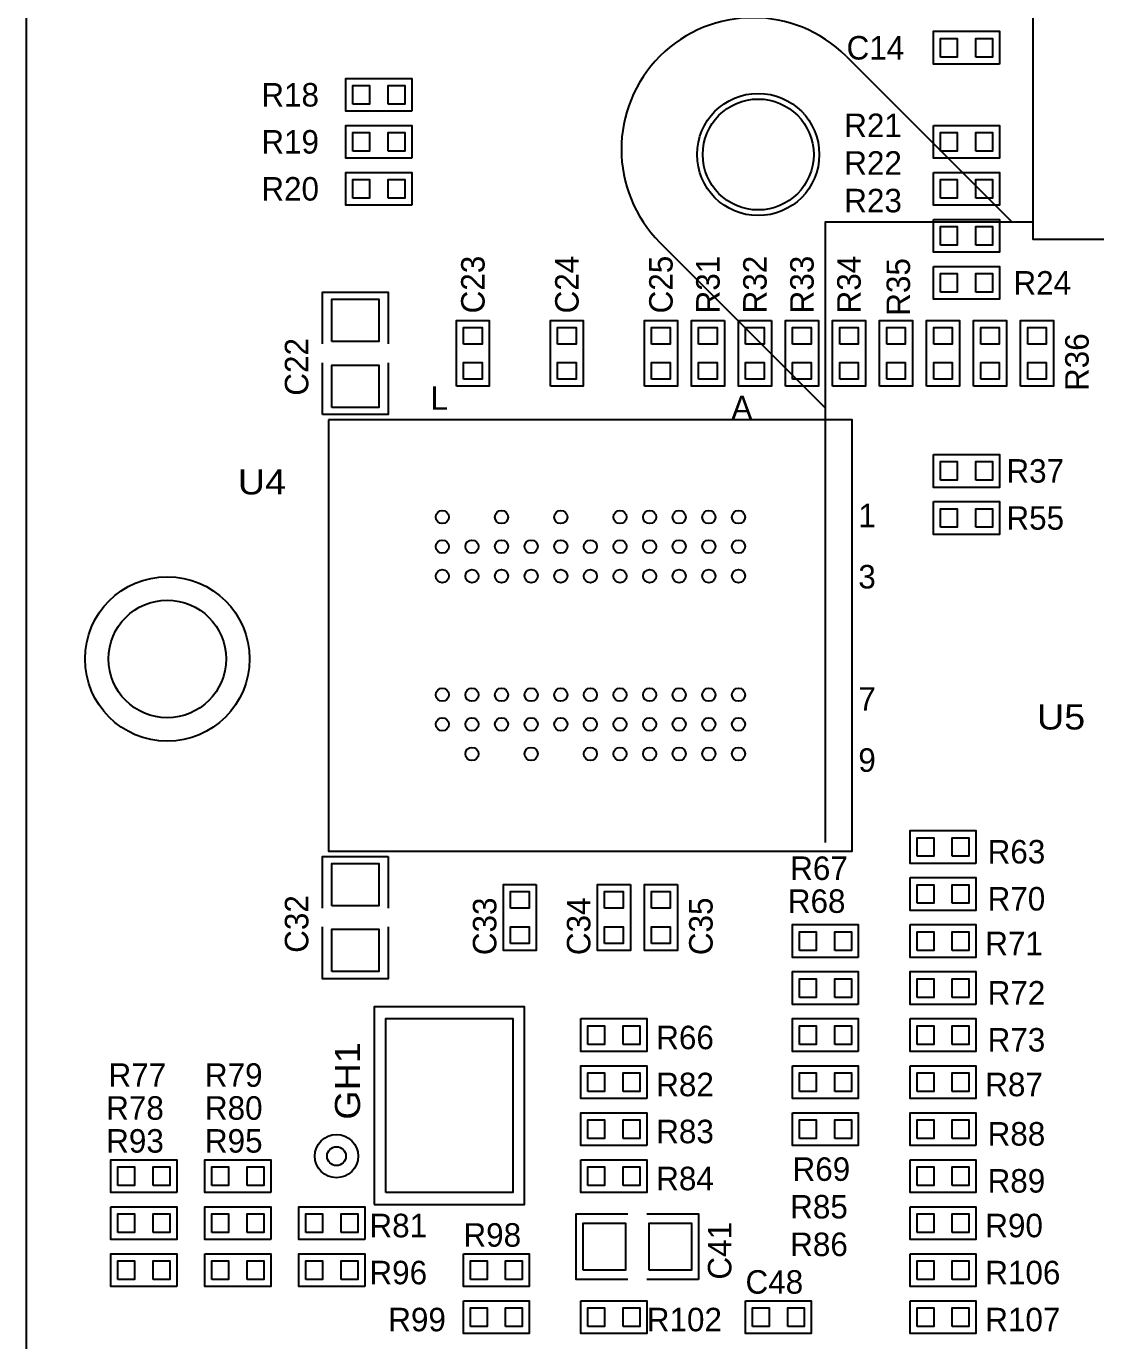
# Model space of a CAD drawing. Extents: x -13981 to 19531, y -9981 to 12034.
# Drawn here: x -10500 to -7088, y 4242 to 8436 of the extents above; entities that cross this region are included whole.
import ezdxf

# ---------------------------------------------------------------- set-up
doc = ezdxf.new("R2010")
doc.units = 0
doc.header["$MEASUREMENT"] = 0
doc.layers.get('0').update_dxf_attribs({"color": 1, "linetype": 'CONTINUOUS'})
doc.layers.add('1', color=3, linetype='CONTINUOUS')

# ---------------------------------------------------------------- blocks, each defined once
blk = doc.blocks.new('FIGURE_CIRCLE')
blk.add_circle((0, 0), 0.5)
blk = doc.blocks.new('FIGURE_SQUARE')
blk.add_lwpolyline([(-0.5, -0.5), (-0.5, 0.5), (0.5, 0.5), (0.5, -0.5)], close=True)

msp = doc.modelspace()

# ---------------------------------------------------------------- linework, layer by layer
at = {"layer": '1'}
for points in [[(-10500, -2658.0002), (2100, -2658.0002), (2100, 9941.9998), (-10500, 9941.9998)], [(-5912.01, 9427.6198), (-7287.99, 9427.6198), (-7287.99, 7756.3798), (-5912.01, 7756.3798)], [(-7395, 8314.4998), (-7605, 8314.4998), (-7605, 8419.4998), (-7395, 8419.4998)], [(-9270, 8164.4998), (-9480, 8164.4998), (-9480, 8269.4998), (-9270, 8269.4998)], [(-9270, 8014.4998), (-9480, 8014.4998), (-9480, 8119.4998), (-9270, 8119.4998)], [(-7605, 8119.4998), (-7395, 8119.4998), (-7395, 8014.4998), (-7605, 8014.4998)], [(-9270, 7864.4998), (-9480, 7864.4998), (-9480, 7969.4998), (-9270, 7969.4998)], [(-7605, 7969.4998), (-7395, 7969.4998), (-7395, 7864.4998), (-7605, 7864.4998)], [(-7605, 7819.4998), (-7395, 7819.4998), (-7395, 7714.4998), (-7605, 7714.4998)], [(-7605, 7669.4998), (-7395, 7669.4998), (-7395, 7564.4998), (-7605, 7564.4998)], [(-9127.5, 7286.9998), (-9127.5, 7496.9998), (-9022.5, 7496.9998), (-9022.5, 7286.9998)], [(-8827.5, 7286.9998), (-8827.5, 7496.9998), (-8722.5, 7496.9998), (-8722.5, 7286.9998)], [(-8527.5, 7286.9998), (-8527.5, 7496.9998), (-8422.5, 7496.9998), (-8422.5, 7286.9998)], [(-8272.5, 7496.9998), (-8272.5, 7286.9998), (-8377.5, 7286.9998), (-8377.5, 7496.9998)], [(-8122.5, 7496.9998), (-8122.5, 7286.9998), (-8227.5, 7286.9998), (-8227.5, 7496.9998)], [(-8077.5, 7286.9998), (-8077.5, 7496.9998), (-7972.5, 7496.9998), (-7972.5, 7286.9998)], [(-7927.5, 7286.9998), (-7927.5, 7496.9998), (-7822.5, 7496.9998), (-7822.5, 7286.9998)], [(-7777.5, 7286.9998), (-7777.5, 7496.9998), (-7672.5, 7496.9998), (-7672.5, 7286.9998)], [(-7627.5, 7286.9998), (-7627.5, 7496.9998), (-7522.5, 7496.9998), (-7522.5, 7286.9998)], [(-7477.5, 7286.9998), (-7477.5, 7496.9998), (-7372.5, 7496.9998), (-7372.5, 7286.9998)], [(-7327.5, 7286.9998), (-7327.5, 7496.9998), (-7222.5, 7496.9998), (-7222.5, 7286.9998)], [(-9535.62, 7179.9898), (-9535.62, 5804.0098), (-7864.38, 5804.0098), (-7864.38, 7179.9898)], [(-7605, 7069.4998), (-7395, 7069.4998), (-7395, 6964.4998), (-7605, 6964.4998)], [(-7605, 6919.4998), (-7395, 6919.4998), (-7395, 6814.4998), (-7605, 6814.4998)], [(-7470, 5764.4998), (-7680, 5764.4998), (-7680, 5869.4998), (-7470, 5869.4998)], [(-7680, 5719.4998), (-7470, 5719.4998), (-7470, 5614.4998), (-7680, 5614.4998)], [(-8872.5, 5696.9998), (-8872.5, 5486.9998), (-8977.5, 5486.9998), (-8977.5, 5696.9998)], [(-8572.5, 5696.9998), (-8572.5, 5486.9998), (-8677.5, 5486.9998), (-8677.5, 5696.9998)], [(-8422.5, 5696.9998), (-8422.5, 5486.9998), (-8527.5, 5486.9998), (-8527.5, 5696.9998)], [(-7845, 5464.4998), (-8055, 5464.4998), (-8055, 5569.4998), (-7845, 5569.4998)], [(-7680, 5569.4998), (-7470, 5569.4998), (-7470, 5464.4998), (-7680, 5464.4998)], [(-7845, 5314.4998), (-8055, 5314.4998), (-8055, 5419.4998), (-7845, 5419.4998)], [(-7470, 5314.4998), (-7680, 5314.4998), (-7680, 5419.4998), (-7470, 5419.4998)], [(-9390, 4676.9998), (-8910, 4676.9998), (-8910, 5306.9998), (-9390, 5306.9998)], [(-8730, 5269.4998), (-8520, 5269.4998), (-8520, 5164.4998), (-8730, 5164.4998)], [(-7845, 5164.4998), (-8055, 5164.4998), (-8055, 5269.4998), (-7845, 5269.4998)], [(-7680, 5269.4998), (-7470, 5269.4998), (-7470, 5164.4998), (-7680, 5164.4998)], [(-8520, 5014.4998), (-8730, 5014.4998), (-8730, 5119.4998), (-8520, 5119.4998)], [(-8055, 5119.4998), (-7845, 5119.4998), (-7845, 5014.4998), (-8055, 5014.4998)], [(-7680, 5119.4998), (-7470, 5119.4998), (-7470, 5014.4998), (-7680, 5014.4998)], [(-8520, 4864.4998), (-8730, 4864.4998), (-8730, 4969.4998), (-8520, 4969.4998)], [(-8055, 4969.4998), (-7845, 4969.4998), (-7845, 4864.4998), (-8055, 4864.4998)], [(-7470, 4864.4998), (-7680, 4864.4998), (-7680, 4969.4998), (-7470, 4969.4998)], [(-10020, 4714.4998), (-10230, 4714.4998), (-10230, 4819.4998), (-10020, 4819.4998)], [(-9720, 4714.4998), (-9930, 4714.4998), (-9930, 4819.4998), (-9720, 4819.4998)], [(-8730, 4819.4998), (-8520, 4819.4998), (-8520, 4714.4998), (-8730, 4714.4998)], [(-7680, 4819.4998), (-7470, 4819.4998), (-7470, 4714.4998), (-7680, 4714.4998)], [(-10230, 4669.4998), (-10020, 4669.4998), (-10020, 4564.4998), (-10230, 4564.4998)], [(-9720, 4564.4998), (-9930, 4564.4998), (-9930, 4669.4998), (-9720, 4669.4998)], [(-9420, 4564.4998), (-9630, 4564.4998), (-9630, 4669.4998), (-9420, 4669.4998)], [(-7680, 4669.4998), (-7470, 4669.4998), (-7470, 4564.4998), (-7680, 4564.4998)], [(-10020, 4414.4998), (-10230, 4414.4998), (-10230, 4519.4998), (-10020, 4519.4998)], [(-9930, 4519.4998), (-9720, 4519.4998), (-9720, 4414.4998), (-9930, 4414.4998)], [(-9420, 4414.4998), (-9630, 4414.4998), (-9630, 4519.4998), (-9420, 4519.4998)], [(-9105, 4519.4998), (-8895, 4519.4998), (-8895, 4414.4998), (-9105, 4414.4998)], [(-7680, 4519.4998), (-7470, 4519.4998), (-7470, 4414.4998), (-7680, 4414.4998)], [(-9105, 4369.4998), (-8895, 4369.4998), (-8895, 4264.4998), (-9105, 4264.4998)], [(-8730, 4369.4998), (-8520, 4369.4998), (-8520, 4264.4998), (-8730, 4264.4998)], [(-8205, 4369.4998), (-7995, 4369.4998), (-7995, 4264.4998), (-8205, 4264.4998)], [(-7680, 4369.4998), (-7470, 4369.4998), (-7470, 4264.4998), (-7680, 4264.4998)]]:
    msp.add_lwpolyline(points, close=True, dxfattribs=at)
for points in [[(-7883.7719, 8339.9968, 0.999999), (-8477.997, 7745.7717)], [(-8478.9298, 7746.7048, 0.000785), (-8477.9969, 7745.7719)]]:
    msp.add_lwpolyline(points, format="xyb", dxfattribs=at)
for points in [[(-7883.898, 8339.8678), (-7355.691, 7811.6608)], [(-7950, 5831.9998), (-7950, 7811.9998), (-7290, 7811.9998)], [(-8477.868, 7745.8978), (-7949.661, 7217.6908)], [(-9555, 7421.9998), (-9555, 7586.9998), (-9540, 7586.9998), (-9345, 7586.9998), (-9345, 7421.9998)], [(-9555, 7196.9998), (-9555, 7361.9998)], [(-9345, 7361.9998), (-9345, 7196.9998), (-9555, 7196.9998)], [(-9555, 5621.9998), (-9555, 5786.9998), (-9345, 5786.9998)], [(-9345, 5786.9998), (-9345, 5621.9998)], [(-9345, 5561.9998), (-9345, 5396.9998), (-9360, 5396.9998), (-9555, 5396.9998), (-9555, 5561.9998)], [(-8580, 4436.9998), (-8745, 4436.9998), (-8745, 4451.9998), (-8745, 4646.9998), (-8580, 4646.9998)], [(-8520, 4646.9998), (-8355, 4646.9998), (-8355, 4436.9998)], [(-8355, 4436.9998), (-8520, 4436.9998)]]:
    msp.add_lwpolyline(points, dxfattribs=at)

# ---------------------------------------------------------------- block references
for name, p, xscale, yscale in [('FIGURE_SQUARE', (-7556.1, 8366.9998), 53.16, 59.07), ('FIGURE_SQUARE', (-7443.9, 8366.9998), 53.16, 59.07), ('FIGURE_SQUARE', (-9431.1, 8216.9998), 53.16, 59.07), ('FIGURE_SQUARE', (-9318.9, 8216.9998), 53.16, 59.07), ('FIGURE_CIRCLE', (-8164.5, 8026.4998), 390, 390), ('FIGURE_CIRCLE', (-8164.5, 8026.4998), 354, 354), ('FIGURE_SQUARE', (-9431.1, 8066.9998), 53.16, 59.07), ('FIGURE_SQUARE', (-9318.9, 8066.9998), 53.16, 59.07), ('FIGURE_SQUARE', (-7556.1, 8066.9998), 53.16, 59.07), ('FIGURE_SQUARE', (-7443.9, 8066.9998), 53.16, 59.07), ('FIGURE_SQUARE', (-9431.1, 7916.9998), 53.16, 59.07), ('FIGURE_SQUARE', (-9318.9, 7916.9998), 53.16, 59.07), ('FIGURE_SQUARE', (-7556.1, 7916.9998), 53.16, 59.07), ('FIGURE_SQUARE', (-7443.9, 7916.9998), 53.16, 59.07), ('FIGURE_SQUARE', (-7556.1, 7766.9998), 53.16, 59.07), ('FIGURE_SQUARE', (-7443.9, 7766.9998), 53.16, 59.07), ('FIGURE_SQUARE', (-7556.1, 7616.9998), 53.16, 59.07), ('FIGURE_SQUARE', (-7443.9, 7616.9998), 53.16, 59.07), ('FIGURE_SQUARE', (-9450, 7496.9998), 150, 135), ('FIGURE_SQUARE', (-9075, 7448.0998), 59.07, 53.16), ('FIGURE_SQUARE', (-8775, 7448.0998), 59.07, 53.16), ('FIGURE_SQUARE', (-8475, 7448.0998), 59.07, 53.16), ('FIGURE_SQUARE', (-8325, 7448.0998), 59.07, 53.16), ('FIGURE_SQUARE', (-8175, 7448.0998), 59.07, 53.16), ('FIGURE_SQUARE', (-8025, 7448.0998), 59.07, 53.16), ('FIGURE_SQUARE', (-7875, 7448.0998), 59.07, 53.16), ('FIGURE_SQUARE', (-7725, 7448.0998), 59.07, 53.16), ('FIGURE_SQUARE', (-7575, 7448.0998), 59.07, 53.16), ('FIGURE_SQUARE', (-7425, 7448.0998), 59.07, 53.16), ('FIGURE_SQUARE', (-7275, 7448.0998), 59.07, 53.16), ('FIGURE_SQUARE', (-9450, 7286.9998), 150, 135), ('FIGURE_SQUARE', (-9075, 7335.8998), 59.07, 53.16), ('FIGURE_SQUARE', (-8775, 7335.8998), 59.07, 53.16), ('FIGURE_SQUARE', (-8475, 7335.8998), 59.07, 53.16), ('FIGURE_SQUARE', (-8325, 7335.8998), 59.07, 53.16), ('FIGURE_SQUARE', (-8175, 7335.8998), 59.07, 53.16), ('FIGURE_SQUARE', (-8025, 7335.8998), 59.07, 53.16), ('FIGURE_SQUARE', (-7875, 7335.8998), 59.07, 53.16), ('FIGURE_SQUARE', (-7725, 7335.8998), 59.07, 53.16), ('FIGURE_SQUARE', (-7575, 7335.8998), 59.07, 53.16), ('FIGURE_SQUARE', (-7425, 7335.8998), 59.07, 53.16), ('FIGURE_SQUARE', (-7275, 7335.8998), 59.07, 53.16), ('FIGURE_SQUARE', (-7556.1, 7016.9998), 53.16, 59.07), ('FIGURE_SQUARE', (-7443.9, 7016.9998), 53.16, 59.07), ('FIGURE_CIRCLE', (-9172.44, 6869.9398), 42, 42), ('FIGURE_CIRCLE', (-8983.47, 6869.9398), 42, 42), ('FIGURE_CIRCLE', (-8794.5, 6869.9398), 42, 42), ('FIGURE_CIRCLE', (-8605.5, 6869.9398), 42, 42), ('FIGURE_CIRCLE', (-8511.03, 6869.9398), 42, 42), ('FIGURE_CIRCLE', (-8416.53, 6869.9398), 42, 42), ('FIGURE_CIRCLE', (-8322.06, 6869.9398), 42, 42), ('FIGURE_CIRCLE', (-8227.56, 6869.9398), 42, 42), ('FIGURE_SQUARE', (-7556.1, 6866.9998), 53.16, 59.07), ('FIGURE_SQUARE', (-7443.9, 6866.9998), 53.16, 59.07), ('FIGURE_CIRCLE', (-9172.44, 6775.4698), 42, 42), ('FIGURE_CIRCLE', (-9077.94, 6775.4698), 42, 42), ('FIGURE_CIRCLE', (-8983.47, 6775.4698), 42, 42), ('FIGURE_CIRCLE', (-8888.97, 6775.4698), 42, 42), ('FIGURE_CIRCLE', (-8794.5, 6775.4698), 42, 42), ('FIGURE_CIRCLE', (-8700, 6775.4698), 42, 42), ('FIGURE_CIRCLE', (-8605.5, 6775.4698), 42, 42), ('FIGURE_CIRCLE', (-8511.03, 6775.4698), 42, 42), ('FIGURE_CIRCLE', (-8416.53, 6775.4698), 42, 42), ('FIGURE_CIRCLE', (-8322.06, 6775.4698), 42, 42), ('FIGURE_CIRCLE', (-8227.56, 6775.4698), 42, 42), ('FIGURE_CIRCLE', (-10050, 6416.9998), 525, 525), ('FIGURE_CIRCLE', (-9172.44, 6680.9698), 42, 42), ('FIGURE_CIRCLE', (-9077.94, 6680.9698), 42, 42), ('FIGURE_CIRCLE', (-8983.47, 6680.9698), 42, 42), ('FIGURE_CIRCLE', (-8888.97, 6680.9698), 42, 42), ('FIGURE_CIRCLE', (-8794.5, 6680.9698), 42, 42), ('FIGURE_CIRCLE', (-8700, 6680.9698), 42, 42), ('FIGURE_CIRCLE', (-8605.5, 6680.9698), 42, 42), ('FIGURE_CIRCLE', (-8511.03, 6680.9698), 42, 42), ('FIGURE_CIRCLE', (-8416.53, 6680.9698), 42, 42), ('FIGURE_CIRCLE', (-8322.06, 6680.9698), 42, 42), ('FIGURE_CIRCLE', (-8227.56, 6680.9698), 42, 42), ('FIGURE_CIRCLE', (-10050, 6416.9998), 375, 375), ('FIGURE_CIRCLE', (-9172.44, 6303.0298), 42, 42), ('FIGURE_CIRCLE', (-9077.94, 6303.0298), 42, 42), ('FIGURE_CIRCLE', (-8983.47, 6303.0298), 42, 42), ('FIGURE_CIRCLE', (-8888.97, 6303.0298), 42, 42), ('FIGURE_CIRCLE', (-8794.5, 6303.0298), 42, 42), ('FIGURE_CIRCLE', (-8700, 6303.0298), 42, 42), ('FIGURE_CIRCLE', (-8605.5, 6303.0298), 42, 42), ('FIGURE_CIRCLE', (-8511.03, 6303.0298), 42, 42), ('FIGURE_CIRCLE', (-8416.53, 6303.0298), 42, 42), ('FIGURE_CIRCLE', (-8322.06, 6303.0298), 42, 42), ('FIGURE_CIRCLE', (-8227.56, 6303.0298), 42, 42), ('FIGURE_CIRCLE', (-9172.44, 6208.5298), 42, 42), ('FIGURE_CIRCLE', (-9077.94, 6208.5298), 42, 42), ('FIGURE_CIRCLE', (-8983.47, 6208.5298), 42, 42), ('FIGURE_CIRCLE', (-8888.97, 6208.5298), 42, 42), ('FIGURE_CIRCLE', (-8794.5, 6208.5298), 42, 42), ('FIGURE_CIRCLE', (-8700, 6208.5298), 42, 42), ('FIGURE_CIRCLE', (-8605.5, 6208.5298), 42, 42), ('FIGURE_CIRCLE', (-8511.03, 6208.5298), 42, 42), ('FIGURE_CIRCLE', (-8416.53, 6208.5298), 42, 42), ('FIGURE_CIRCLE', (-8322.06, 6208.5298), 42, 42), ('FIGURE_CIRCLE', (-8227.56, 6208.5298), 42, 42), ('FIGURE_CIRCLE', (-9077.94, 6114.0598), 42, 42), ('FIGURE_CIRCLE', (-8888.97, 6114.0598), 42, 42), ('FIGURE_CIRCLE', (-8700, 6114.0598), 42, 42), ('FIGURE_CIRCLE', (-8605.5, 6114.0598), 42, 42), ('FIGURE_CIRCLE', (-8511.03, 6114.0598), 42, 42), ('FIGURE_CIRCLE', (-8416.53, 6114.0598), 42, 42), ('FIGURE_CIRCLE', (-8322.06, 6114.0598), 42, 42), ('FIGURE_CIRCLE', (-8227.56, 6114.0598), 42, 42), ('FIGURE_SQUARE', (-7631.1, 5816.9998), 53.16, 59.07), ('FIGURE_SQUARE', (-7518.9, 5816.9998), 53.16, 59.07), ('FIGURE_SQUARE', (-9450, 5696.9998), 150, 135), ('FIGURE_SQUARE', (-8925, 5648.0998), 59.07, 53.16), ('FIGURE_SQUARE', (-8625, 5648.0998), 59.07, 53.16), ('FIGURE_SQUARE', (-8475, 5648.0998), 59.07, 53.16), ('FIGURE_SQUARE', (-7631.1, 5666.9998), 53.16, 59.07), ('FIGURE_SQUARE', (-7518.9, 5666.9998), 53.16, 59.07), ('FIGURE_SQUARE', (-9450, 5486.9998), 150, 135), ('FIGURE_SQUARE', (-8925, 5535.8998), 59.07, 53.16), ('FIGURE_SQUARE', (-8625, 5535.8998), 59.07, 53.16), ('FIGURE_SQUARE', (-8475, 5535.8998), 59.07, 53.16), ('FIGURE_SQUARE', (-8006.1, 5516.9998), 53.16, 59.07), ('FIGURE_SQUARE', (-7893.9, 5516.9998), 53.16, 59.07), ('FIGURE_SQUARE', (-7631.1, 5516.9998), 53.16, 59.07), ('FIGURE_SQUARE', (-7518.9, 5516.9998), 53.16, 59.07), ('FIGURE_SQUARE', (-8006.1, 5366.9998), 53.16, 59.07), ('FIGURE_SQUARE', (-7893.9, 5366.9998), 53.16, 59.07), ('FIGURE_SQUARE', (-7631.1, 5366.9998), 53.16, 59.07), ('FIGURE_SQUARE', (-7518.9, 5366.9998), 53.16, 59.07), ('FIGURE_SQUARE', (-9150, 4991.9998), 405, 555), ('FIGURE_SQUARE', (-8681.1, 5216.9998), 53.16, 59.07), ('FIGURE_SQUARE', (-8568.9, 5216.9998), 53.16, 59.07), ('FIGURE_SQUARE', (-8006.1, 5216.9998), 53.16, 59.07), ('FIGURE_SQUARE', (-7893.9, 5216.9998), 53.16, 59.07), ('FIGURE_SQUARE', (-7631.1, 5216.9998), 53.16, 59.07), ('FIGURE_SQUARE', (-7518.9, 5216.9998), 53.16, 59.07), ('FIGURE_SQUARE', (-8681.1, 5066.9998), 53.16, 59.07), ('FIGURE_SQUARE', (-8568.9, 5066.9998), 53.16, 59.07), ('FIGURE_SQUARE', (-8006.1, 5066.9998), 53.16, 59.07), ('FIGURE_SQUARE', (-7893.9, 5066.9998), 53.16, 59.07), ('FIGURE_SQUARE', (-7631.1, 5066.9998), 53.16, 59.07), ('FIGURE_SQUARE', (-7518.9, 5066.9998), 53.16, 59.07), ('FIGURE_SQUARE', (-8681.1, 4916.9998), 53.16, 59.07), ('FIGURE_SQUARE', (-8568.9, 4916.9998), 53.16, 59.07), ('FIGURE_SQUARE', (-8006.1, 4916.9998), 53.16, 59.07), ('FIGURE_SQUARE', (-7893.9, 4916.9998), 53.16, 59.07), ('FIGURE_SQUARE', (-7631.1, 4916.9998), 53.16, 59.07), ('FIGURE_SQUARE', (-7518.9, 4916.9998), 53.16, 59.07), ('FIGURE_CIRCLE', (-9510.12, 4830.8698), 138, 138), ('FIGURE_CIRCLE', (-9510.12, 4830.8698), 60, 60), ('FIGURE_SQUARE', (-10181.1, 4766.9998), 53.16, 59.07), ('FIGURE_SQUARE', (-10068.9, 4766.9998), 53.16, 59.07), ('FIGURE_SQUARE', (-9881.1, 4766.9998), 53.16, 59.07), ('FIGURE_SQUARE', (-9768.9, 4766.9998), 53.16, 59.07), ('FIGURE_SQUARE', (-8681.1, 4766.9998), 53.16, 59.07), ('FIGURE_SQUARE', (-8568.9, 4766.9998), 53.16, 59.07), ('FIGURE_SQUARE', (-7631.1, 4766.9998), 53.16, 59.07), ('FIGURE_SQUARE', (-7518.9, 4766.9998), 53.16, 59.07), ('FIGURE_SQUARE', (-10181.1, 4616.9998), 53.16, 59.07), ('FIGURE_SQUARE', (-10068.9, 4616.9998), 53.16, 59.07), ('FIGURE_SQUARE', (-9881.1, 4616.9998), 53.16, 59.07), ('FIGURE_SQUARE', (-9768.9, 4616.9998), 53.16, 59.07), ('FIGURE_SQUARE', (-9581.1, 4616.9998), 53.16, 59.07), ('FIGURE_SQUARE', (-9468.9, 4616.9998), 53.16, 59.07), ('FIGURE_SQUARE', (-8655, 4541.9998), 135, 150), ('FIGURE_SQUARE', (-8445, 4541.9998), 135, 150), ('FIGURE_SQUARE', (-7631.1, 4616.9998), 53.16, 59.07), ('FIGURE_SQUARE', (-7518.9, 4616.9998), 53.16, 59.07), ('FIGURE_SQUARE', (-10181.1, 4466.9998), 53.16, 59.07), ('FIGURE_SQUARE', (-10068.9, 4466.9998), 53.16, 59.07), ('FIGURE_SQUARE', (-9881.1, 4466.9998), 53.16, 59.07), ('FIGURE_SQUARE', (-9768.9, 4466.9998), 53.16, 59.07), ('FIGURE_SQUARE', (-9581.1, 4466.9998), 53.16, 59.07), ('FIGURE_SQUARE', (-9468.9, 4466.9998), 53.16, 59.07), ('FIGURE_SQUARE', (-9056.1, 4466.9998), 53.16, 59.07), ('FIGURE_SQUARE', (-8943.9, 4466.9998), 53.16, 59.07), ('FIGURE_SQUARE', (-7631.1, 4466.9998), 53.16, 59.07), ('FIGURE_SQUARE', (-7518.9, 4466.9998), 53.16, 59.07), ('FIGURE_SQUARE', (-9056.1, 4316.9998), 53.16, 59.07), ('FIGURE_SQUARE', (-8943.9, 4316.9998), 53.16, 59.07), ('FIGURE_SQUARE', (-8681.1, 4316.9998), 53.16, 59.07), ('FIGURE_SQUARE', (-8568.9, 4316.9998), 53.16, 59.07), ('FIGURE_SQUARE', (-8156.1, 4316.9998), 53.16, 59.07), ('FIGURE_SQUARE', (-8043.9, 4316.9998), 53.16, 59.07), ('FIGURE_SQUARE', (-7631.1, 4316.9998), 53.16, 59.07), ('FIGURE_SQUARE', (-7518.9, 4316.9998), 53.16, 59.07)]:
    msp.add_blockref(name, p, dxfattribs=dict(at, xscale=xscale, yscale=yscale))

# ---------------------------------------------------------------- texts
for s, p in [('C14', (-7882.5, 8329.4998)), ('R18', (-9750, 8179.4998)), ('R21', (-7890, 8081.9998)), ('R19', (-9750, 8029.4998)), ('R22', (-7890, 7961.9998)), ('R20', (-9750, 7879.4998)), ('R23', (-7890, 7841.9998)), ('R24', (-7350, 7579.4998)), ('L', (-9210, 7211.9998)), ('A', (-8250, 7181.9998)), ('R37', (-7372.5, 6979.4998)), ('1', (-7845, 6836.9998)), ('R55', (-7372.5, 6829.4998)), ('3', (-7845, 6641.9998)), ('7', (-7845, 6251.9998)), ('9', (-7845, 6056.9998)), ('R63', (-7432.5, 5764.4998)), ('R67', (-8062.5, 5711.9998)), ('R68', (-8070, 5606.9998)), ('R70', (-7432.5, 5614.4998)), ('R71', (-7440, 5471.9998)), ('R72', (-7432.5, 5314.4998)), ('R66', (-8490, 5171.9998)), ('R73', (-7432.5, 5164.4998)), ('R77', (-10237.5, 5051.9998)), ('R79', (-9930, 5051.9998)), ('R82', (-8490, 5021.9998)), ('R87', (-7440, 5021.9998)), ('R78', (-10245, 4946.9998)), ('R80', (-9930, 4946.9998)), ('R93', (-10245, 4841.9998)), ('R95', (-9930, 4841.9998)), ('R83', (-8490, 4871.9998)), ('R88', (-7432.5, 4864.4998)), ('R69', (-8055, 4751.9998)), ('R84', (-8490, 4721.9998)), ('R89', (-7432.5, 4714.4998)), ('R85', (-8062.5, 4631.9998)), ('R81', (-9405, 4571.9998)), ('R98', (-9105, 4541.9998)), ('R90', (-7440, 4571.9998)), ('R86', (-8062.5, 4511.9998)), ('R96', (-9405, 4421.9998)), ('R106', (-7440, 4421.9998)), ('C48', (-8205, 4391.9998)), ('R99', (-9345, 4271.9998)), ('R102', (-8520, 4271.9998)), ('R107', (-7440, 4271.9998))]:
    msp.add_text(s, height=75, dxfattribs=at).set_placement(p)
for s, p in [('C23', (-9037.5, 7519.4998)), ('C24', (-8737.5, 7519.4998)), ('C25', (-8437.5, 7519.4998)), ('R31', (-8287.5, 7519.4998)), ('R32', (-8137.5, 7519.4998)), ('R33', (-7987.5, 7519.4998)), ('R34', (-7837.5, 7519.4998)), ('R35', (-7680, 7511.9998)), ('C22', (-9600, 7256.9998)), ('R36', (-7110, 7271.9998)), ('C32', (-9600, 5479.4998)), ('C33', (-9000, 5471.9998)), ('C34', (-8700, 5471.9998)), ('C35', (-8310, 5471.9998)), ('C41', (-8250, 4436.9998))]:
    msp.add_text(s, height=75, rotation=90, dxfattribs=at).set_placement(p)
at = {"layer": '1', "width": 1.125}
for s, p in [('U4', (-9825, 6941.9998)), ('U5', (-7275, 6191.9998))]:
    msp.add_text(s, height=80, dxfattribs=at).set_placement(p)
msp.add_text('GH1', height=80, rotation=90, dxfattribs=at).set_placement((-9435, 4946.9998))

doc.saveas('drawing.dxf')
